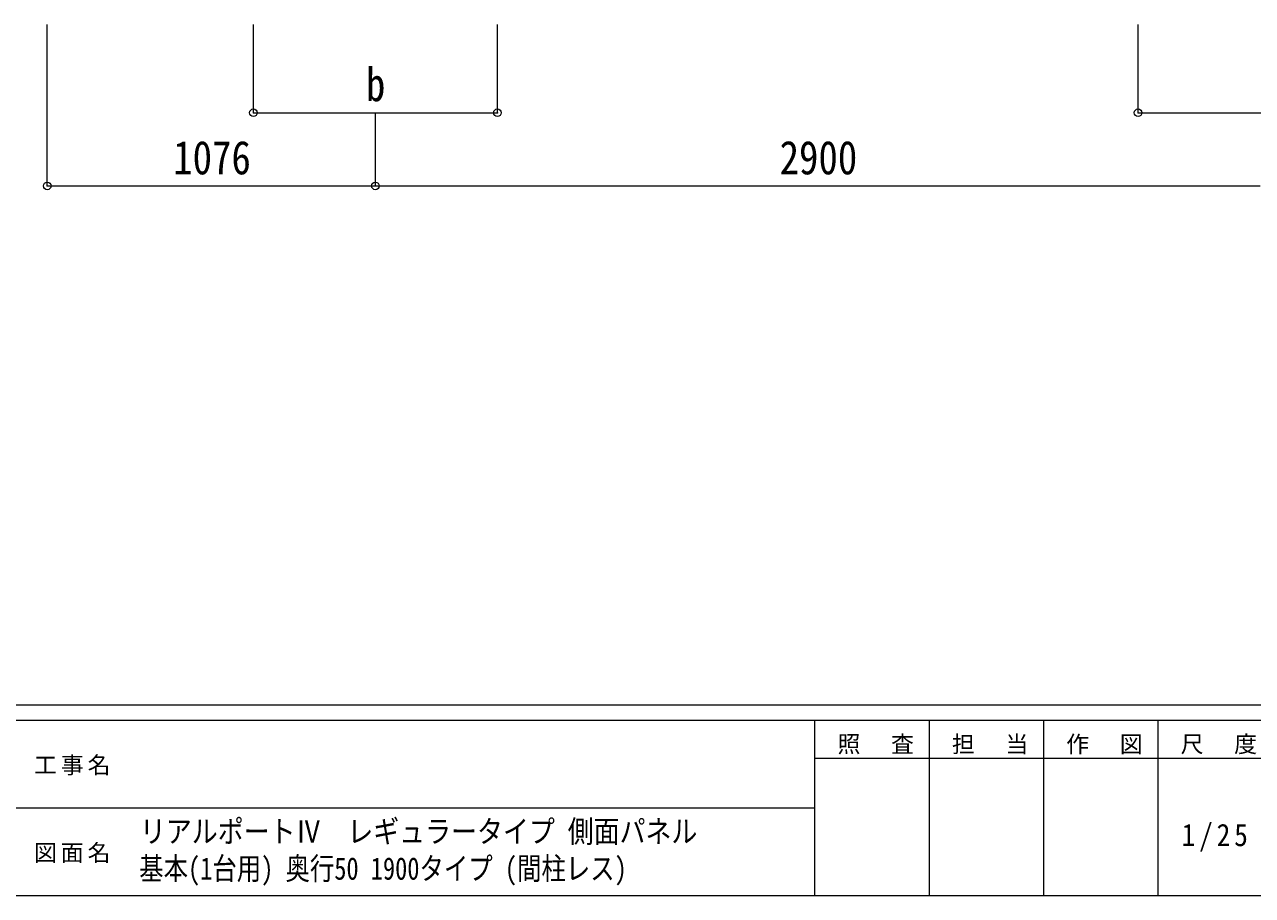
# Model space of a CAD drawing. Units: millimetres at full size, sheet at 1:25. Extents: x -6988 to 7066, y -4877 to 4823.
# Drawn here: x -300 to 3725, y -4877 to -2022 of the extents above; entities that cross this region are included whole.
import ezdxf
from ezdxf.enums import TextEntityAlignment as Align

# ---------------------------------------------------------------- set-up
doc = ezdxf.new("R2010")
doc.units = ezdxf.units.MM
doc.header["$LTSCALE"] = 25
doc.header["$PDMODE"] = 32
doc.header["$PDSIZE"] = 25
doc.layers.add('0-A_寸法', color=4, linetype='Continuous', lineweight=9)
doc.layers.add('F-0_240', color=7, linetype='Continuous', lineweight=9)
doc.styles.add('ＭＳ ゴシック', font='')
doc.styles.get('ＭＳ ゴシック').set_extended_font_data('MS Gothic')

msp = doc.modelspace()

# ---------------------------------------------------------------- linework, layer by layer
at = {"layer": '0-A_寸法', "color": 6}
for p, q in [((-225.87, -2551.36), (-225.87, -2022.41)), ((450.13, -2311.38), (450.13, -2022.41)), ((1250.13, -2311.38), (1250.13, -2022.41)), ((3350.13, -2311.38), (3350.13, -2022.41)), ((450.13, -2311.38), (1250.13, -2311.38)), ((850.13, -2551.36), (850.13, -2311.38)), ((3350.13, -2311.38), (4150.13, -2311.38)), ((-225.87, -2551.36), (850.13, -2551.36)), ((850.13, -2551.36), (3750.13, -2551.36))]:
    msp.add_line(p, q, dxfattribs=at)
for p in [(450.13, -2311.38), (1250.13, -2311.38), (3350.13, -2311.38), (-225.87, -2551.36), (850.13, -2551.36)]:
    msp.add_point(p, dxfattribs=at)
at = {"layer": 'F-0_240', "color": 5}
for p, q in [((-6987.88, -4252.21), (6712.12, -4252.21)), ((-6987.88, -4302.21), (4489.82, -4302.21)), ((2289.82, -4302.21), (2289.82, -4877.21)), ((2664.82, -4302.21), (2664.82, -4877.21)), ((3039.82, -4302.21), (3039.82, -4877.21)), ((3414.82, -4302.21), (3414.82, -4877.21)), ((2289.82, -4427.21), (3789.82, -4427.21)), ((-2835.18, -4589.71), (2289.82, -4589.71)), ((-6987.88, -4877.21), (6712.12, -4877.21))]:
    msp.add_line(p, q, dxfattribs=at)

# ---------------------------------------------------------------- texts
at = {"layer": '0-A_寸法', "color": 7, "style": 'ＭＳ ゴシック', "width": 0.85}
for s, p in [('b', (818.88, -2306.38)), ('1076', (187.13, -2546.36)), ('2900', (2175.13, -2546.36))]:
    msp.add_text(s, height=110, dxfattribs=at).set_placement(p, align=Align.BOTTOM_LEFT)
at = {"layer": 'F-0_240', "style": 'ＭＳ ゴシック'}
for s, width, p in [('リアルポートⅣ\u3000レギュラータイプ 側面パネル', 0.85, (78.1, -4725.87)), ('基本(1台用) 奥行50 1900タイプ (間柱レス)', 0.8, (75.55, -4847.54))]:
    msp.add_text(s, height=73.31, dxfattribs=dict(at, width=width)).set_placement(p, align=Align.BOTTOM_LEFT)
at = {"layer": 'F-0_240', "attachment_point": 7, "style": 'ＭＳ ゴシック'}
for s, insert, char_height in [('\\T1.17;照\u3000査', (2364.83, -4414.71), 54.99), ('\\T1.17;担\u3000当', (2739.83, -4414.71), 54.99), ('\\T1.17;作\u3000図', (3114.82, -4414.71), 54.99), ('\\T1.17;尺\u3000度', (3489.83, -4414.71), 54.99), ('\\T1.17;工事名', (-269.26, -4483.46), 54.99), ('\\T1.28;\\W0.9;1/25', (3492.95, -4733.46), 73.31), ('\\T1.17;図面名', (-269.26, -4770.96), 54.99)]:
    msp.add_mtext(s, dxfattribs=dict(at, insert=insert, char_height=char_height))

doc.saveas('drawing.dxf')
